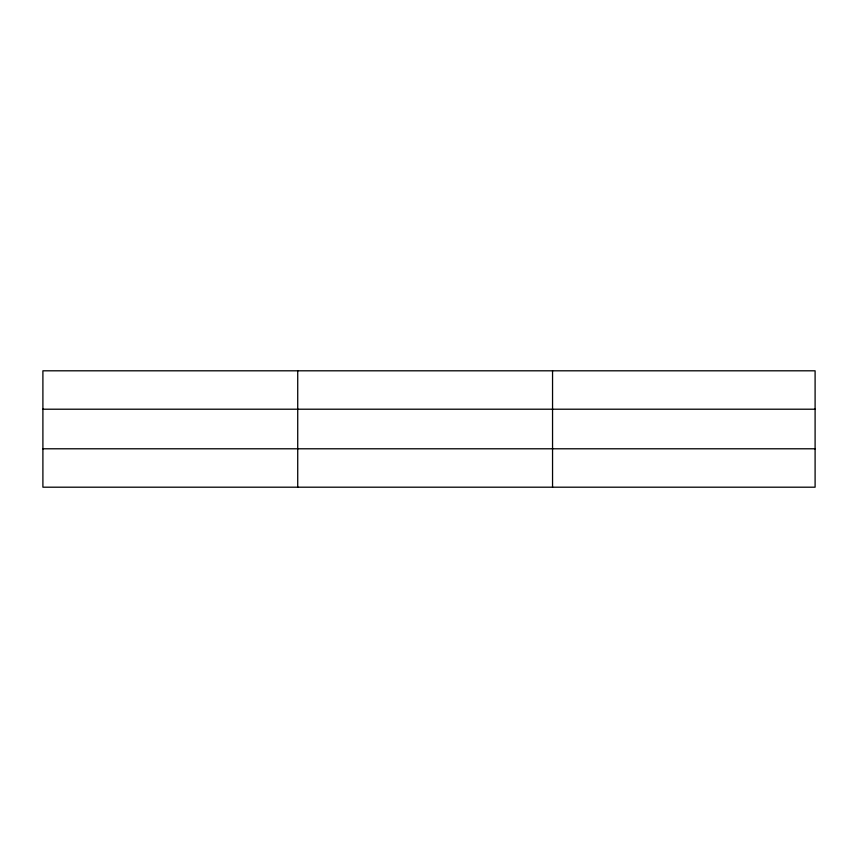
<?xml version="1.0" encoding="UTF-8"?>
<svg xmlns="http://www.w3.org/2000/svg" width="858" height="858" viewBox="0 0 858 858"><rect width="100%" height="100%" fill="white"/><g stroke="black" fill="none" stroke-linecap="round" stroke-linejoin="round"><path stroke-width="1.29" d="M297.726 370.806L297.726 487.194M552.552 370.806L552.552 487.194M815.1 448.788L815.1 487.194L42.9 487.194L42.9 370.806L815.1 370.806L815.1 448.788L42.9 448.788M42.9 409.212L815.1 409.212"/></g></svg>
